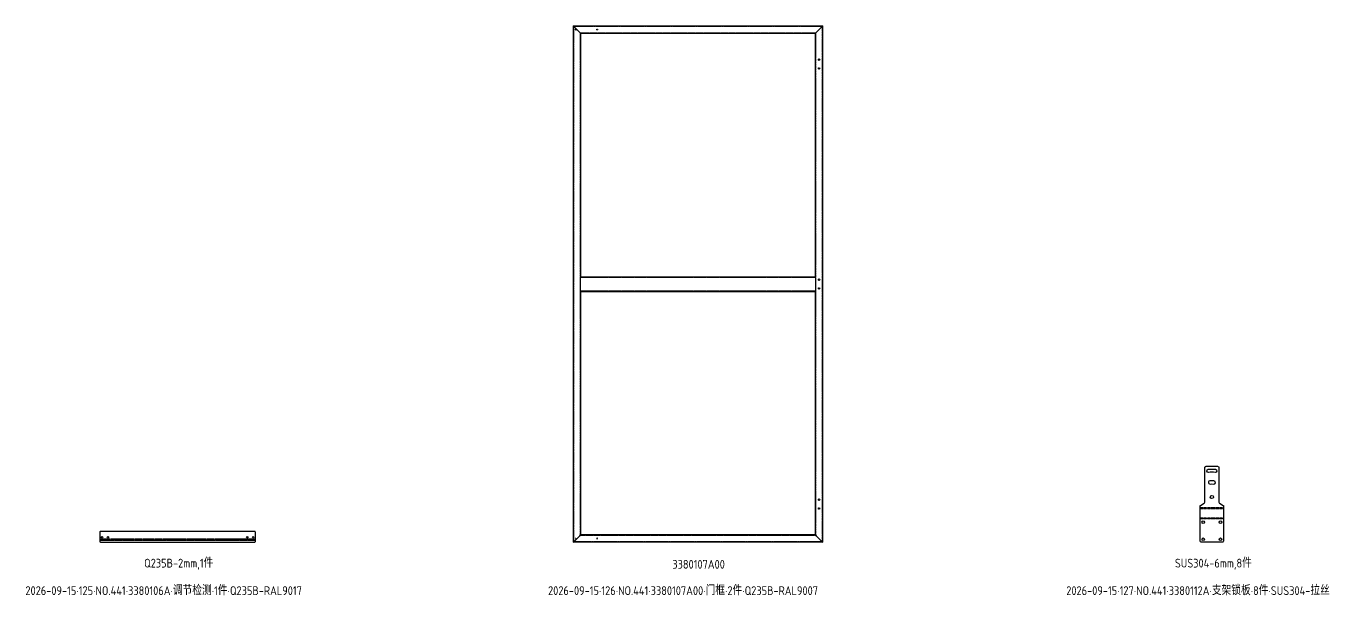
# Model space of a CAD drawing. Header units: inches. Extents: x -1146 to 175717, y 26430 to 31570.
# Drawn here: x 38954 to 43374, y 26431 to 28371 of the extents above; entities that cross this region are included whole.
import ezdxf

# ---------------------------------------------------------------- set-up
doc = ezdxf.new("R2010")
doc.units = ezdxf.units.IN
doc.header["$LTSCALE"] = 0.194989
doc.linetypes.add('CENTER', pattern=[50.8, 31.75, -6.35, 6.35, -6.35])
doc.linetypes.add('DASHED', pattern=[0.2067, 0.1654, -0.0413])
doc.layers.add('可见 (ISO)', color=7, linetype='Continuous', lineweight=25)
doc.layers.add('折弯线', color=1, linetype='CENTER')
doc.layers.add('隐藏 (ISO)', color=5, linetype='DASHED', lineweight=18, true_color=0x0000ff)
doc.styles.add('BJ', font='gbenor.shx', dxfattribs={"height": 10, "bigfont": 'hztxt.shx'})

# ---------------------------------------------------------------- blocks, each defined once
blk = doc.blocks.new('蓝探科 NO.441·261006_110201·14818', base_point=(70427.4, 38057.7))
at = {"layer": '可见 (ISO)', "ltscale": 0.5}
for p, q in [((70427.4, 39817.7), (70427.4, 38057.7)), ((70427.4, 39817.7), (70430.4, 39814.7)), ((70427.4, 39817.7), (71277.4, 39817.7)), ((70430.4, 39814.7), (70427.4, 39817.7)), ((70449.4, 39795.7), (70430.4, 39814.7)), ((70430.4, 39814.7), (70449.4, 39795.7)), ((70449.4, 39795.7), (70452.4, 39792.7)), ((70452.4, 39792.7), (70449.4, 39795.7)), ((70452.4, 39792.7), (70452.4, 38962.7)), ((70452.4, 39792.7), (71252.4, 39792.7)), ((71252.4, 39792.7), (71255.4, 39795.7)), ((71255.4, 39795.7), (71252.4, 39792.7)), ((71252.4, 38962.7), (71252.4, 39792.7)), ((71274.4, 39814.7), (71255.4, 39795.7)), ((71255.4, 39795.7), (71274.4, 39814.7)), ((71274.4, 39814.7), (71277.4, 39817.7)), ((71277.4, 39817.7), (71274.4, 39814.7)), ((71277.4, 38057.7), (71277.4, 39817.7)), ((70452.4, 38962.7), (70452.4, 38959.7)), ((70452.4, 38962.7), (71252.4, 38962.7)), ((70452.4, 38915.7), (70452.4, 38959.7)), ((71252.4, 38959.7), (71252.4, 38962.7)), ((71252.4, 38959.7), (71252.4, 38915.7)), ((70452.4, 38915.7), (70452.4, 38912.7)), ((70452.4, 38912.7), (71252.4, 38912.7)), ((70452.4, 38912.7), (70452.4, 38082.7)), ((71252.4, 38912.7), (71252.4, 38915.7)), ((71252.4, 38082.7), (71252.4, 38912.7)), ((70430.4, 38060.7), (70427.4, 38057.7)), ((70427.4, 38057.7), (70430.4, 38060.7)), ((71277.4, 38057.7), (70427.4, 38057.7)), ((70430.4, 38060.7), (70449.4, 38079.7)), ((70449.4, 38079.7), (70430.4, 38060.7)), ((70452.4, 38082.7), (70449.4, 38079.7)), ((70449.4, 38079.7), (70452.4, 38082.7)), ((71252.4, 38082.7), (70452.4, 38082.7)), ((71255.4, 38079.7), (71252.4, 38082.7)), ((71252.4, 38082.7), (71255.4, 38079.7)), ((71255.4, 38079.7), (71274.4, 38060.7)), ((71274.4, 38060.7), (71255.4, 38079.7)), ((71277.4, 38057.7), (71274.4, 38060.7)), ((71274.4, 38060.7), (71277.4, 38057.7))]:
    blk.add_line(p, q, dxfattribs=at)
for centre in [(71264.9, 39702.7), (71264.9, 39672.7), (71264.9, 38952.7), (71264.9, 38922.7), (71264.9, 38202.7), (71264.9, 38172.7)]:
    blk.add_circle(centre, 2.46, dxfattribs=at)
at = {"layer": '隐藏 (ISO)', "ltscale": 13.171169}
for p, q in [((70429.4, 39815.7), (70429.4, 38059.7)), ((71275.4, 38059.7), (71275.4, 39815.7))]:
    blk.add_line(p, q, dxfattribs=at)
at = {"layer": '隐藏 (ISO)', "ltscale": 12.993296}
for p, q in [((71275.4, 39815.7), (70429.4, 39815.7)), ((70429.4, 38059.7), (71275.4, 38059.7))]:
    blk.add_line(p, q, dxfattribs=at)
at = {"layer": '隐藏 (ISO)', "ltscale": 13.16224}
for p, q in [((70450.4, 39794.7), (70450.4, 38080.7)), ((71254.4, 38080.7), (71254.4, 39794.7))]:
    blk.add_line(p, q, dxfattribs=at)
at = {"layer": '隐藏 (ISO)', "ltscale": 12.965651}
for p, q in [((70450.4, 39794.7), (71254.4, 39794.7)), ((71254.4, 38080.7), (70450.4, 38080.7))]:
    blk.add_line(p, q, dxfattribs=at)
at = {"layer": '隐藏 (ISO)', "ltscale": 0.25386}
for p, q in [((70599.7, 39794.7), (70599.7, 39792.7)), ((70605.2, 39794.7), (70605.2, 39792.7)), ((71099.7, 39794.7), (71099.7, 39792.7)), ((71105.2, 39794.7), (71105.2, 39792.7)), ((70450.4, 39605.4), (70452.4, 39605.4)), ((71254.4, 39605.4), (71252.4, 39605.4)), ((70450.4, 39599.9), (70452.4, 39599.9)), ((71254.4, 39599.9), (71252.4, 39599.9)), ((70450.4, 39155.4), (70452.4, 39155.4)), ((70450.4, 39149.9), (70452.4, 39149.9)), ((71254.4, 39155.4), (71252.4, 39155.4)), ((71254.4, 39149.9), (71252.4, 39149.9)), ((70450.4, 39015.1), (70452.4, 39015.1)), ((70450.4, 39010.2), (70452.4, 39010.2)), ((70450.4, 38990.1), (70452.4, 38990.1)), ((70450.4, 38985.2), (70452.4, 38985.2)), ((70599.7, 38960.7), (70599.7, 38962.7)), ((70605.2, 38960.7), (70605.2, 38962.7)), ((71099.7, 38960.7), (71099.7, 38962.7)), ((71105.2, 38960.7), (71105.2, 38962.7)), ((70599.7, 38912.7), (70599.7, 38914.7)), ((70605.2, 38912.7), (70605.2, 38914.7)), ((71099.7, 38912.7), (71099.7, 38914.7)), ((71105.2, 38912.7), (71105.2, 38914.7)), ((70450.4, 38890.1), (70452.4, 38890.1)), ((70450.4, 38885.2), (70452.4, 38885.2)), ((70450.4, 38865.1), (70452.4, 38865.1)), ((70450.4, 38860.2), (70452.4, 38860.2)), ((70450.4, 38725.4), (70452.4, 38725.4)), ((70450.4, 38719.9), (70452.4, 38719.9)), ((71254.4, 38725.4), (71252.4, 38725.4)), ((71254.4, 38719.9), (71252.4, 38719.9)), ((70450.4, 38275.4), (70452.4, 38275.4)), ((71254.4, 38275.4), (71252.4, 38275.4)), ((70450.4, 38269.9), (70452.4, 38269.9)), ((71254.4, 38269.9), (71252.4, 38269.9)), ((70599.7, 38080.7), (70599.7, 38082.7)), ((70605.2, 38080.7), (70605.2, 38082.7)), ((71099.7, 38080.7), (71099.7, 38082.7)), ((71105.2, 38080.7), (71105.2, 38082.7))]:
    blk.add_line(p, q, dxfattribs=at)
at = {"layer": '隐藏 (ISO)', "ltscale": 12.901145}
for p, q in [((70452.4, 38960.7), (71252.4, 38960.7)), ((70452.4, 38914.7), (71252.4, 38914.7))]:
    blk.add_line(p, q, dxfattribs=at)
at = {"layer": '隐藏 (ISO)', "ltscale": 1.64903}
for centre in [(70435.9, 39805.2), (70508.9, 39805.2), (70435.9, 38070.2), (70508.9, 38070.2)]:
    blk.add_circle(centre, 2.07, dxfattribs=at)

msp = doc.modelspace()

# ---------------------------------------------------------------- linework, layer by layer
at = {"layer": '可见 (ISO)'}
for points in [[(42968.6, 26743.4, 0.267949), (42971.1, 26747.7), (42971.1, 26864.8, -0.414214), (42976.1, 26869.8), (43014.1, 26869.8, -0.414214), (43019.1, 26864.8), (43019.1, 26747.7, 0.267949), (43021.6, 26743.4), (43034.1, 26736.1, -0.267949), (43035.1, 26734.4), (43035.1, 26615.7, -0.414214), (43030.1, 26610.7), (42960.1, 26610.7, -0.414214), (42955.1, 26615.7), (42955.1, 26734.4, -0.267949), (42956.1, 26736.1)], [(43006.1, 26848.6, 0.065543), (42984.1, 26848.6, -1), (42982.6, 26859.5, -0.065543), (43007.6, 26859.5, -1)], [(43002.3, 26819.8, 0.065543), (42987.8, 26819.8, 1), (42989.3, 26808.9, -0.065543), (43000.9, 26808.9, 1)], [(39205.9, 26644.7), (39205.9, 26613.7, 0.414214), (39208.9, 26610.7), (39732.9, 26610.7, 0.414214), (39735.9, 26613.7), (39735.9, 26644.7, 0.414214), (39732.9, 26647.7), (39208.9, 26647.7, 0.414214)]]:
    msp.add_lwpolyline(points, format="xyb", close=True, dxfattribs=at)
for centre, radius in [((42995.1, 26764.8), 5.5), ((42965.8, 26679.2), 4.5), ((43024.3, 26679.2), 4.5), ((39213.4, 26627.7), 2.25), ((39233.4, 26627.7), 2.25), ((39708.4, 26627.7), 2.25), ((39728.4, 26627.7), 2.25), ((42965.8, 26620.7), 4.5), ((43024.3, 26620.7), 4.5)]:
    msp.add_circle(centre, radius, dxfattribs=at)
at = {"layer": '折弯线', "color": 5, "linetype": 'CENTER', "ltscale": 0.5}
for points in [[(43035.1, 26727.9), (42955.1, 26727.9)], [(43035.1, 26724.8), (42955.1, 26724.8)], [(43035.1, 26693.2), (42955.1, 26693.2)], [(43035.1, 26690.1), (42955.1, 26690.1)]]:
    msp.add_lwpolyline(points, dxfattribs=at)
at = {"layer": '折弯线', "color": 1, "linetype": 'CENTER', "ltscale": 0.5}
for points in [[(43035.1, 26726.4), (42955.1, 26726.4)], [(43035.1, 26691.6), (42955.1, 26691.6)], [(39205.9, 26619.2), (39735.9, 26619.2)]]:
    msp.add_lwpolyline(points, dxfattribs=at)
at = {"layer": '折弯线', "color": 5, "linetype": 'CENTER'}
for points in [[(39735.9, 26620.7), (39205.9, 26620.7)], [(39205.9, 26617.7), (39735.9, 26617.7)]]:
    msp.add_lwpolyline(points, dxfattribs=at)

# ---------------------------------------------------------------- block references
at = {"ltscale": 0.5}
msp.add_blockref('蓝探科 NO.441·261006_110201·14818', (40819.2, 26610.7), dxfattribs=at)

# ---------------------------------------------------------------- texts
at = {"color": 3, "style": 'BJ'}
for s, p in [('Q235B-2mm,1件', (39357, 26524.4)), ('SUS304-6mm,8件', (42869.1, 26524.4))]:
    msp.add_text(s, height=30, dxfattribs=at).set_placement(p)
at = {"color": 1, "style": 'BJ'}
msp.add_text('3380107A00', height=30, dxfattribs=at).set_placement((41156.7, 26520.5))
at = {"color": 2, "style": 'BJ'}
for s, p in [('2026-09-15·125·NO.441·3380106A·调节检测·1件·Q235B-RAL9017', (38952.4, 26430.7)), ('2026-09-15·126·NO.441·3380107A00·门框·2件·Q235B-RAL9007', (40733.2, 26430.7)), ('2026-09-15·127·NO.441·3380112A·支架锁板·8件·SUS304-拉丝', (42499, 26430.7))]:
    msp.add_text(s, height=30, dxfattribs=at).set_placement(p)

doc.saveas('drawing.dxf')
